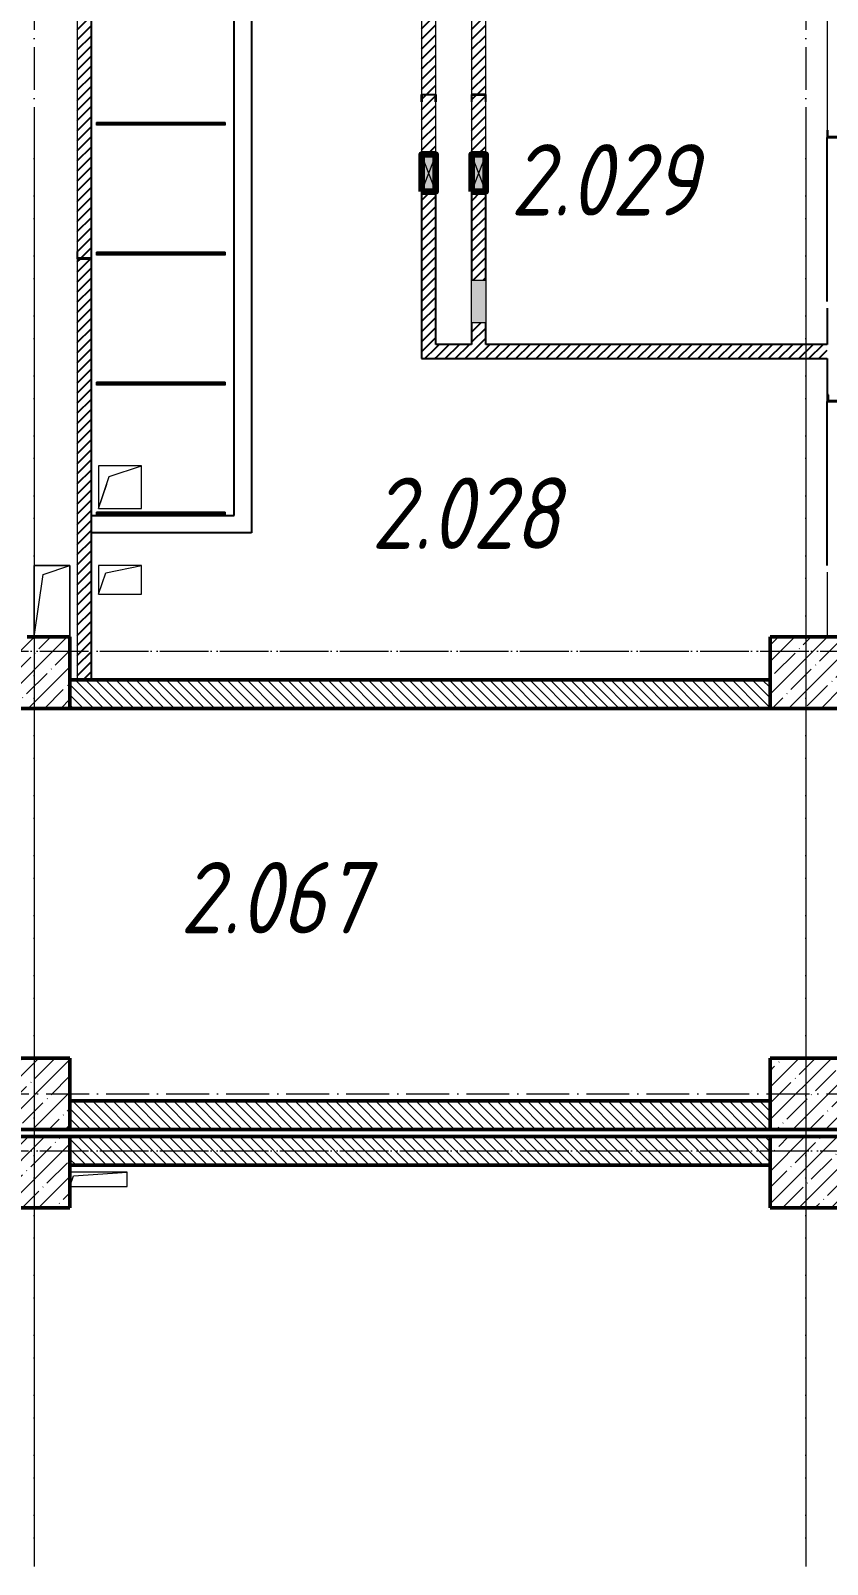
# Model space of a CAD drawing. Header units: millimetres. Extents: x -356862 to 418287, y 0 to 839748.
# Drawn here: x 62133 to 67708, y 498950 to 509694 of the extents above; entities that cross this region are included whole.
import ezdxf

# ---------------------------------------------------------------- set-up
doc = ezdxf.new("R2010")
doc.units = ezdxf.units.MM
doc.linetypes.add('50_200_ШТРИХ_1Т_ш5_п1_п1_', pattern=[700, 500, -100, 0, -100])
for name, color, linetype, lineweight in [('9.7) Заделка 956 шт', 6, 'Continuous', 158), ('A-DETL-GENF-OTLN', 7, 'Continuous', 9), ('A-FLOR-____-OTLN', 7, 'Continuous', 9), ('A-GENM-____-MCUT', 7, 'Continuous', 25), ('A-GENM-____-OTLN', 7, 'Continuous', 9), ('A-GENM-____-OTLN-1', 7, 'Continuous', 25), ('A-GLAZ-____-OTLN', 7, 'Continuous', 9), ('A-WALL-____-MCUT', 7, 'Continuous', 13), ('A-WALL-____-MCUT-2', 7, 'Continuous', 50), ('A-WALL-____-PATT-1', 7, 'Continuous', 9), ('A-WALL-FNSH-MCUT-1', 7, 'Continuous', 9), ('I-WALL-____-OTLN', 7, 'Continuous', 9), ('S-COLS-____-MCUT', 7, 'Continuous', 50), ('S-COLS-____-OTLN', 7, 'Continuous', 9), ('S-GRID-____-OTLN-1', 7, '50_200_ШТРИХ_1Т_ш5_п1_п1_', 9), ('Марки помещений', 7, 'Continuous', 9)]:
    doc.layers.add(name, color=color, linetype=linetype, lineweight=lineweight)
doc.styles.add('ISOCPEUR_I_2', font='isocpeui.ttf', dxfattribs={"width": 0.85, "height": 2.3})
pattern_1 = [(45, (-77750, -42681.04), (-114.04925, 114.04925), []), (45, (-77635.95, -42681.04), (-114.04925, 114.04925), [201.613, -40.323, 3.353, -36.97])]
pattern_2 = [(45, (-83150, -42681.04), (-114.04925, 114.04925), []), (45, (-83035.95, -42681.04), (-114.04925, 114.04925), [201.613, -40.323, 3.353, -36.97])]
pattern_3 = [(45, (-83150, -46181.04), (-114.04925, 114.04925), []), (45, (-83035.95, -46181.04), (-114.04925, 114.04925), [201.613, -40.323, 3.353, -36.97])]
pattern_4 = [(45, (-15591.663, 459015.94), (-35.35534, 35.35534), [])]
pattern_5 = [(45, (-77750, -46181.04), (-114.04925, 114.04925), []), (45, (-77635.95, -46181.04), (-114.04925, 114.04925), [201.613, -40.323, 3.353, -36.97])]
pattern_6 = [(45, (-77750, -43231.04), (-114.04925, 114.04925), []), (45, (-77635.95, -43231.04), (-114.04925, 114.04925), [201.613, -40.323, 3.353, -36.97])]
pattern_7 = [(45, (-83150, -43231.04), (-114.04925, 114.04925), []), (45, (-83035.95, -43231.04), (-114.04925, 114.04925), [201.613, -40.323, 3.353, -36.97])]
pattern_8 = [(135, (-15591.663, 459015.94), (-35.35534, -35.35534), [])]
pattern_9 = [(135, (-15591.663, 459015.94), (-35.35534, -35.35534), [])]

# ---------------------------------------------------------------- blocks, each defined once
blk = doc.blocks.new('BSC_Колонна _Прямоугольная - 500х500-V33-АР1_План отверстий 2 этажа в осях 1-64_Ю-ЯЯ')
at = {"layer": 'S-COLS-____-OTLN'}
h = blk.add_hatch(dxfattribs=at)
h.set_pattern_fill('FP_43', color=256, style=0, pattern_type=2)
h.set_pattern_definition(pattern_1)
h.paths.add_polyline_path([(-250, -250), (250, -250), (250, 250), (-250, 250)], flags=0)
at = {"layer": 'S-COLS-____-MCUT'}
for p, q in [((250, 250), (-250, 250)), ((-250, 250), (-250, -250)), ((250, -250), (250, 250)), ((-250, -250), (250, -250))]:
    blk.add_line(p, q, dxfattribs=at)
blk = doc.blocks.new('BSC_Колонна _Прямоугольная - 500х500-V34-АР1_План отверстий 2 этажа в осях 1-64_Ю-ЯЯ')
at = {"layer": 'S-COLS-____-OTLN'}
h = blk.add_hatch(dxfattribs=at)
h.set_pattern_fill('FP_44', color=256, style=0, pattern_type=2)
h.set_pattern_definition(pattern_2)
h.paths.add_polyline_path([(-250, -250), (250, -250), (250, 250), (-250, 250)], flags=0)
at = {"layer": 'S-COLS-____-MCUT'}
for p, q in [((250, 250), (-250, 250)), ((-250, 250), (-250, -250)), ((250, -250), (250, 250)), ((-250, -250), (250, -250))]:
    blk.add_line(p, q, dxfattribs=at)
blk = doc.blocks.new('BSC_Колонна _Прямоугольная - 500х500-V54-АР1_План отверстий 2 этажа в осях 1-64_Ю-ЯЯ')
at = {"layer": 'S-COLS-____-OTLN'}
h = blk.add_hatch(dxfattribs=at)
h.set_pattern_fill('FP_64', color=256, style=0, pattern_type=2)
h.set_pattern_definition(pattern_3)
h.paths.add_polyline_path([(-250, -250), (250, -250), (250, 250), (-250, 250)], flags=0)
at = {"layer": 'S-COLS-____-MCUT'}
for p, q in [((250, 250), (-250, 250)), ((-250, 250), (-250, -250)), ((250, -250), (250, 250)), ((-250, -250), (250, -250))]:
    blk.add_line(p, q, dxfattribs=at)
blk = doc.blocks.new('BSC_Колонна _Прямоугольная - 500х500-V114-АР1_План отверстий 2 этажа в осях 1-64_Ю-ЯЯ')
at = {"layer": 'S-COLS-____-OTLN'}
h = blk.add_hatch(dxfattribs=at)
h.set_pattern_fill('FP_127', color=256, style=0, pattern_type=2)
h.set_pattern_definition(pattern_5)
h.paths.add_polyline_path([(-250, -250), (250, -250), (250, 250), (-250, 250)], flags=0)
at = {"layer": 'S-COLS-____-MCUT'}
for p, q in [((-250, 250), (-250, -250)), ((250, 250), (-50, 250)), ((250, -250), (250, 250)), ((-250, -250), (250, -250))]:
    blk.add_line(p, q, dxfattribs=at)
blk = doc.blocks.new('BSC_Колонна _Прямоугольная - 500х500-V119-АР1_План отверстий 2 этажа в осях 1-64_Ю-ЯЯ')
at = {"layer": 'S-COLS-____-OTLN'}
h = blk.add_hatch(dxfattribs=at)
h.set_pattern_fill('FP_132', color=256, style=0, pattern_type=2)
h.set_pattern_definition(pattern_6)
h.paths.add_polyline_path([(-250, -250), (250, -250), (250, 250), (-250, 250)], flags=0)
at = {"layer": 'S-COLS-____-MCUT'}
for p, q in [((250, 250), (-250, 250)), ((-250, 250), (-250, -250)), ((250, -250), (250, 250)), ((-250, -250), (250, -250))]:
    blk.add_line(p, q, dxfattribs=at)
blk = doc.blocks.new('BSC_Колонна _Прямоугольная - 500х500-V121-АР1_План отверстий 2 этажа в осях 1-64_Ю-ЯЯ')
at = {"layer": 'S-COLS-____-OTLN'}
h = blk.add_hatch(dxfattribs=at)
h.set_pattern_fill('FP_134', color=256, style=0, pattern_type=2)
h.set_pattern_definition(pattern_7)
h.paths.add_polyline_path([(-250, -250), (250, -250), (250, 250), (-250, 250)], flags=0)
at = {"layer": 'S-COLS-____-MCUT'}
for p, q in [((250, 250), (-250, 250)), ((-250, 250), (-250, -250)), ((250, -250), (250, 250)), ((-250, -250), (250, -250))]:
    blk.add_line(p, q, dxfattribs=at)
blk = doc.blocks.new('154_Фахверк_СКБ_Швеллер - Тип_100_3960-28331862-АР1_План отверстий 2 этажа в осях 1-64_Ю-ЯЯ')
at = {"layer": 'A-GENM-____-MCUT'}
for p, q in [((175, 50), (125, 50)), ((125, 50), (125, -50)), ((128, 47), (175, 47)), ((128, -47), (128, 47)), ((175, 47), (175, 50)), ((125, -50), (175, -50)), ((175, -47), (128, -47)), ((175, -50), (175, -47))]:
    blk.add_line(p, q, dxfattribs=at)
blk = doc.blocks.new('154_Стойка_СКБ_Швеллер - СМ-2180_100-28278414-АР1_План отверстий 2 этажа в осях 1-64_Ю-ЯЯ')
at = {"layer": 'A-GENM-____-MCUT'}
for p, q in [((171, 50), (125, 50)), ((125, 50), (125, -50)), ((129.5, 42.4), (171, 42.4)), ((129.5, -42.4), (129.5, 42.4)), ((171, 42.4), (171, 50)), ((125, -50), (171, -50)), ((171, -42.4), (129.5, -42.4)), ((171, -50), (171, -42.4))]:
    blk.add_line(p, q, dxfattribs=at)
blk = doc.blocks.new('154_Фахверк_СКБ_Швеллер - Тип_100_3960-28336466-АР1_План отверстий 2 этажа в осях 1-64_Ю-ЯЯ')
at = {"layer": 'A-GENM-____-MCUT'}
for p, q in [((175, 50), (125, 50)), ((125, 50), (125, -50)), ((128, 47), (175, 47)), ((128, -47), (128, 47)), ((175, 47), (175, 50)), ((125, -50), (175, -50)), ((175, -47), (128, -47)), ((175, -50), (175, -47))]:
    blk.add_line(p, q, dxfattribs=at)
blk = doc.blocks.new('154_Фахверк_СКБ_Швеллер - Тип_100_3960-28336563-АР1_План отверстий 2 этажа в осях 1-64_Ю-ЯЯ')
at = {"layer": 'A-GENM-____-MCUT'}
for p, q in [((125, 50), (175, 50)), ((125, -50), (125, 50)), ((128, 47), (128, -47)), ((175, 47), (128, 47)), ((175, 50), (175, 47)), ((175, -50), (125, -50)), ((128, -47), (175, -47)), ((175, -47), (175, -50))]:
    blk.add_line(p, q, dxfattribs=at)
blk = doc.blocks.new('131_Панель боковая - 900х1500-29281255-АР1_План отверстий 2 этажа в осях 1-64_Ю-ЯЯ')
at = {"layer": 'A-GENM-____-MCUT'}
for p, q in [((450, 5), (-450, 5)), ((-450, 5), (-450, -5)), ((450, -5), (450, 5)), ((-450, -5), (450, -5))]:
    blk.add_line(p, q, dxfattribs=at)
at = {"layer": 'A-GENM-____-OTLN'}
for p, q in [((-450, 10), (450, 10)), ((-450, 5), (-450, 10)), ((450, 10), (450, 5)), ((-450, -10), (-450, -5)), ((-450, -10), (450, -10)), ((450, -5), (450, -10))]:
    blk.add_line(p, q, dxfattribs=at)
blk = doc.blocks.new('AR_Отверстие Ниша - Лючок-32404312-АР1_План отверстий 2 этажа в осях 1-64_Ю-ЯЯ')
at = {"layer": 'A-GLAZ-____-OTLN'}
blk.add_hatch(color=256, dxfattribs=at).paths.add_polyline_path([(150, 50), (-150, 50), (-150, -50), (150, -50)], flags=0)
for p, q in [((-150, 50), (150, 50)), ((-150, -50), (-150, 50)), ((150, 50), (150, -50)), ((150, -50), (-150, -50))]:
    blk.add_line(p, q, dxfattribs=at)
blk = doc.blocks.new('AR_Отверстие прямоугольное _в плите_ - AR_Отверстие прямоугольное _в плите_-30459229-АР1_План отверстий 2 этажа в осях 1-64_Ю-ЯЯ')
at = {"layer": 'A-GENM-____-OTLN'}
for p, q in [((125, 250), (-125, 250)), ((-125, 250), (-125, -250)), ((-63, 188), (125, 250)), ((125, -250), (125, 250)), ((-125, -250), (-63, 188))]:
    blk.add_line(p, q, dxfattribs=at)
blk = doc.blocks.new('AR_Отверстие прямоугольное _в плите_ - AR_Отверстие прямоугольное _в плите_-30459341-АР1_План отверстий 2 этажа в осях 1-64_Ю-ЯЯ')
at = {"layer": 'A-GENM-____-OTLN'}
for p, q in [((150, 150), (-150, 150)), ((-150, 150), (-150, -150)), ((-75, 75), (150, 150)), ((150, -150), (150, 150)), ((-150, -150), (-75, 75)), ((-150, -150), (150, -150))]:
    blk.add_line(p, q, dxfattribs=at)
blk = doc.blocks.new('AR_Отверстие прямоугольное _в плите_ - AR_Отверстие прямоугольное _в плите_-30459372-АР1_План отверстий 2 этажа в осях 1-64_Ю-ЯЯ')
at = {"layer": 'A-GENM-____-OTLN'}
for p, q in [((150, 100), (-150, 100)), ((-150, 100), (-150, -100)), ((-150, -100), (-100, 50)), ((-100, 50), (150, 100)), ((150, -100), (150, 100)), ((-150, -100), (150, -100))]:
    blk.add_line(p, q, dxfattribs=at)
blk = doc.blocks.new('AR_Отверстие прямоугольное _в плите_ - AR_Отверстие прямоугольное _в плите_-30511579-АР1_План отверстий 2 этажа в осях 1-64_Ю-ЯЯ')
at = {"layer": 'A-GENM-____-OTLN'}
for p, q in [((200, 50), (-200, 50)), ((-200, -50), (-175, 25)), ((-175, 25), (200, 50)), ((200, -50), (200, 50)), ((-200, -50), (200, -50))]:
    blk.add_line(p, q, dxfattribs=at)
blk = doc.blocks.new('AR_Отверстие прямоугольное _в стене__БезПР - AR_Отверстие прямоугольное _в стене__БезПР-36789349-АР1_План отверстий 2 этажа в осях 1-64_Ю-ЯЯ')
at = {"layer": 'A-GLAZ-____-OTLN'}
blk.add_hatch(color=256, dxfattribs=at).paths.add_polyline_path([(130, 50), (-130, 50), (-130, -50), (130, -50)], flags=0)
at = {"layer": 'A-DETL-GENF-OTLN'}
for p, q in [((-130, -50), (-130, 50)), ((-130, 50), (130, 50)), ((130, 50), (-130, -50)), ((-130, 50), (130, -50)), ((130, 50), (-130, 50)), ((-130, 50), (-130, -50)), ((130, 50), (130, -50)), ((130, -50), (130, 50)), ((130, -50), (-130, -50)), ((-130, -50), (130, -50))]:
    blk.add_line(p, q, dxfattribs=at)
at = {"layer": 'A-GLAZ-____-OTLN'}
blk.add_line((130, 50), (-130, 50), dxfattribs=at)
blk = doc.blocks.new('BSC_Колонна _Прямоугольная - 500х500-V16-АР1_План отверстий 2 этажа в осях 1-64_А-ГГ')
at = {"layer": 'S-COLS-____-OTLN'}
h = blk.add_hatch(dxfattribs=at)
h.set_pattern_fill('FP_45', color=256, style=0, pattern_type=2)
h.set_pattern_definition(pattern_1)
h.paths.add_polyline_path([(-250, -250), (250, -250), (250, 250), (-250, 250)], flags=0)
at = {"layer": 'S-COLS-____-MCUT'}
for p, q in [((250, 250), (-250, 250)), ((-250, 250), (-250, -250)), ((250, -250), (250, 250)), ((-250, -250), (250, -250))]:
    blk.add_line(p, q, dxfattribs=at)
blk = doc.blocks.new('BSC_Колонна _Прямоугольная - 500х500-V17-АР1_План отверстий 2 этажа в осях 1-64_А-ГГ')
at = {"layer": 'S-COLS-____-OTLN'}
h = blk.add_hatch(dxfattribs=at)
h.set_pattern_fill('FP_46', color=256, style=0, pattern_type=2)
h.set_pattern_definition(pattern_2)
h.paths.add_polyline_path([(-250, -250), (250, -250), (250, 250), (-250, 250)], flags=0)
at = {"layer": 'S-COLS-____-MCUT'}
for p, q in [((250, 250), (-250, 250)), ((-250, 250), (-250, -250)), ((250, -250), (250, 250)), ((-250, -250), (250, -250))]:
    blk.add_line(p, q, dxfattribs=at)
blk = doc.blocks.new('BSC_Колонна _Прямоугольная - 500х500-V81-АР1_План отверстий 2 этажа в осях 1-64_А-ГГ')
at = {"layer": 'S-COLS-____-OTLN'}
h = blk.add_hatch(dxfattribs=at)
h.set_pattern_fill('FP_110', color=256, style=0, pattern_type=2)
h.set_pattern_definition(pattern_3)
h.paths.add_polyline_path([(-250, -250), (250, -250), (250, 250), (-250, 250)], flags=0)
at = {"layer": 'S-COLS-____-MCUT'}
for p, q in [((250, 250), (-250, 250)), ((-250, 250), (-250, -250)), ((250, -250), (250, 250)), ((-250, -250), (250, -250))]:
    blk.add_line(p, q, dxfattribs=at)
blk = doc.blocks.new('BSC_Колонна _Прямоугольная - 500х500-25978818-АР1_План отверстий 2 этажа в осях 1-64_А-ГГ')
at = {"layer": 'S-COLS-____-OTLN'}
h = blk.add_hatch(dxfattribs=at)
h.set_pattern_fill('FP_148', color=256, style=0, pattern_type=2)
h.set_pattern_definition(pattern_5)
h.paths.add_polyline_path([(-250, -250), (250, -250), (250, 250), (-250, 250)], flags=0)
at = {"layer": 'S-COLS-____-MCUT'}
for p, q in [((-250, 250), (-250, -250)), ((250, 250), (-50, 250)), ((250, -250), (250, 250)), ((-250, -250), (250, -250))]:
    blk.add_line(p, q, dxfattribs=at)
blk = doc.blocks.new('BSC_Колонна _Прямоугольная - 500х500-V123-АР1_План отверстий 2 этажа в осях 1-64_А-ГГ')
at = {"layer": 'S-COLS-____-OTLN'}
h = blk.add_hatch(dxfattribs=at)
h.set_pattern_fill('FP_153', color=256, style=0, pattern_type=2)
h.set_pattern_definition(pattern_6)
h.paths.add_polyline_path([(-250, -250), (250, -250), (250, 250), (-250, 250)], flags=0)
at = {"layer": 'S-COLS-____-MCUT'}
for p, q in [((250, 250), (-250, 250)), ((-250, 250), (-250, -250)), ((250, -250), (250, 250)), ((-250, -250), (250, -250))]:
    blk.add_line(p, q, dxfattribs=at)
blk = doc.blocks.new('BSC_Колонна _Прямоугольная - 500х500-V125-АР1_План отверстий 2 этажа в осях 1-64_А-ГГ')
at = {"layer": 'S-COLS-____-OTLN'}
h = blk.add_hatch(dxfattribs=at)
h.set_pattern_fill('FP_155', color=256, style=0, pattern_type=2)
h.set_pattern_definition(pattern_7)
h.paths.add_polyline_path([(-250, -250), (250, -250), (250, 250), (-250, 250)], flags=0)
at = {"layer": 'S-COLS-____-MCUT'}
for p, q in [((250, 250), (-250, 250)), ((-250, 250), (-250, -250)), ((250, -250), (250, 250)), ((-250, -250), (250, -250))]:
    blk.add_line(p, q, dxfattribs=at)
blk = doc.blocks.new('131_Панель боковая - 900х1500-29281255-АР1_План отверстий 2 этажа в осях 1-64_А-ГГ')
at = {"layer": 'A-GENM-____-MCUT'}
for p, q in [((450, 5), (-450, 5)), ((-450, 5), (-450, -5)), ((450, -5), (450, 5)), ((-450, -5), (450, -5))]:
    blk.add_line(p, q, dxfattribs=at)
at = {"layer": 'A-GENM-____-OTLN'}
for p, q in [((-450, 10), (450, 10)), ((-450, 5), (-450, 10)), ((450, 10), (450, 5)), ((-450, -10), (-450, -5)), ((-450, -10), (450, -10)), ((450, -5), (450, -10))]:
    blk.add_line(p, q, dxfattribs=at)
blk = doc.blocks.new('AR_Отверстие прямоугольное _в плите_ - AR_Отверстие прямоугольное _в плите_-V151-АР1_План отверстий 2 этажа в осях 1-64_А-ГГ')
at = {"layer": 'A-GENM-____-OTLN'}
for p, q in [((125, 250), (-125, 250)), ((-125, 250), (-125, -250)), ((-63, 188), (125, 250)), ((125, -250), (125, 250)), ((-125, -250), (-63, 188))]:
    blk.add_line(p, q, dxfattribs=at)
blk = doc.blocks.new('AR_Отверстие прямоугольное _в плите_ - AR_Отверстие прямоугольное _в плите_-30459341-АР1_План отверстий 2 этажа в осях 1-64_А-ГГ')
at = {"layer": 'A-GENM-____-OTLN'}
for p, q in [((-150, 20), (-150, -150)), ((-150, -150), (-93, 20)), ((150, -150), (150, 20)), ((-150, -150), (150, -150))]:
    blk.add_line(p, q, dxfattribs=at)
blk = doc.blocks.new('AR_Отверстие прямоугольное _в плите_ - AR_Отверстие прямоугольное _в плите_-30459372-АР1_План отверстий 2 этажа в осях 1-64_А-ГГ')
at = {"layer": 'A-GENM-____-OTLN'}
for p, q in [((150, 100), (-150, 100)), ((-150, 100), (-150, -100)), ((-150, -100), (-100, 50)), ((-100, 50), (150, 100)), ((150, -100), (150, 100)), ((-150, -100), (150, -100))]:
    blk.add_line(p, q, dxfattribs=at)
blk = doc.blocks.new('AR_Отверстие прямоугольное _в плите_ - AR_Отверстие прямоугольное _в плите_-30511579-АР1_План отверстий 2 этажа в осях 1-64_А-ГГ')
at = {"layer": 'A-GENM-____-OTLN'}
for p, q in [((200, 50), (-200, 50)), ((-200, -50), (-175, 25)), ((-175, 25), (200, 50)), ((200, -50), (200, 50)), ((-200, -50), (200, -50))]:
    blk.add_line(p, q, dxfattribs=at)
blk = doc.blocks.new('2этаж')
at = {"layer": 'S-GRID-____-OTLN-1', "color": 251, "ltscale": 0.6, "true_color": 0x636466}
for p, q in [((62158.3, 549908.8), (62158.3, 498997)), ((67558.3, 549908.8), (67558.3, 498997)), ((62158.3, 508896.9), (62158.3, 467585.8)), ((67558.3, 508896.9), (67558.3, 470838.7)), ((51735.1, 505347), (74727.1, 505347)), ((53374.4, 505347), (74727.1, 505347)), ((58880.7, 502247), (88334.7, 502247)), ((58880.7, 502247), (88334.7, 502247)), ((51735.1, 501847), (88482.7, 501847)), ((53374.4, 501847), (88482.7, 501847))]:
    blk.add_line(p, q, dxfattribs=at)

msp = doc.modelspace()

# ---------------------------------------------------------------- hatches: boundary and pattern name
h = msp.add_hatch()
h.set_pattern_fill('FP_5', color=256, style=0, pattern_type=2)
h.set_pattern_definition(pattern_4)
h.paths.add_polyline_path([(62458.3366, 505146.983), (62558.3366, 505146.983), (62558.3366, 508096.983), (62458.3366, 508096.983), (62458.3366, 506554.0587)], flags=0)
h.paths.add_polyline_path([(62461.3366, 508099.983), (62555.3366, 508099.983), (62555.3366, 508146.983), (62558.3366, 508146.983), (62558.3366, 510996.983), (62458.3366, 510996.983), (62458.3366, 508146.983), (62461.3366, 508146.983)], flags=0)
h = msp.add_hatch()
h.set_pattern_fill('FP_5', color=256, style=0, pattern_type=2)
h.set_pattern_definition(pattern_4)
h.paths.add_polyline_path([(64968.3366, 507396.983), (64968.3366, 508566.983), (64868.3366, 508566.983), (64868.3366, 507396.983)], flags=0)
h.paths.add_polyline_path([(64868.3366, 508826.983), (64968.3366, 508826.983), (64968.3366, 509196.983), (64965.3366, 509196.983), (64965.3366, 509243.983), (64871.3366, 509243.983), (64871.3366, 509196.983), (64868.3366, 509196.983)], flags=0)
h.paths.add_polyline_path([(64918.3366, 509246.983), (64968.3366, 509246.983), (64968.3366, 510996.983), (64868.3366, 510996.983), (64868.3366, 509246.983), (64871.5281, 509246.983)], flags=0)
h = msp.add_hatch()
h.set_pattern_fill('FP_5', color=256, style=0, pattern_type=2)
h.set_pattern_definition(pattern_4)
h.paths.add_polyline_path([(65218.3366, 507496.983), (65318.3366, 507496.983), (65318.3366, 507646.983), (65218.3366, 507646.983)], flags=0)
h.paths.add_polyline_path([(65218.3366, 507946.983), (65318.3366, 507946.983), (65318.3366, 508566.983), (65218.3366, 508566.983)], flags=0)
h.paths.add_polyline_path([(65318.3366, 508826.983), (65318.3366, 509196.983), (65315.3366, 509196.983), (65315.3366, 509243.983), (65221.3366, 509243.983), (65221.3366, 509196.983), (65218.3366, 509196.983), (65218.3366, 508826.983), (65315.3366, 508826.983)], flags=0)
h.paths.add_polyline_path([(65318.3366, 509246.983), (65318.3366, 510996.983), (65218.3366, 510996.983), (65218.3366, 509246.983), (65315.3366, 509246.983)], flags=0)
h = msp.add_hatch()
h.set_pattern_fill('FP_5', color=256, style=0, pattern_type=2)
h.set_pattern_definition(pattern_4)
h.paths.add_polyline_path([(67708.3366, 507396.983), (67708.3366, 507496.983), (64968.3366, 507496.983), (64968.3366, 507396.983), (67465.6869, 507396.983)], flags=0)
at = {"layer": 'A-WALL-____-PATT-1'}
h = msp.add_hatch(dxfattribs=at)
h.set_pattern_fill('FP_5', color=256, style=0, pattern_type=2)
h.set_pattern_definition([(45, (-15591.663, 459015.94), (-35.35534, 35.35534), [])])
h.paths.add_polyline_path([(62458.3366, 505146.983), (62558.3366, 505146.983), (62558.3366, 506517.1216), (62458.3366, 506517.1216), (62458.3366, 506191.5253)], flags=0)
h = msp.add_hatch(dxfattribs=at)
h.set_pattern_fill('FP_6', color=256, style=0, pattern_type=2)
h.set_pattern_definition(pattern_8)
h.paths.add_polyline_path([(67308.3366, 504946.983), (67308.3366, 505146.983), (62408.3366, 505146.983), (62408.3366, 504946.983), (65698.1862, 504946.983)], flags=0)
h = msp.add_hatch(dxfattribs=at)
h.set_pattern_fill('FP_6', color=256, style=0, pattern_type=2)
h.set_pattern_definition(pattern_9)
h.paths.add_polyline_path([(67308.3366, 504946.983), (67308.3366, 505146.983), (62408.3366, 505146.983), (62408.3366, 504946.983), (65698.0043, 504946.983)], flags=0)
h = msp.add_hatch(dxfattribs=at)
h.set_pattern_fill('FP_6', color=256, style=0, pattern_type=2)
h.set_pattern_definition(pattern_8)
h.paths.add_polyline_path([(67308.3366, 501996.983), (67308.3366, 502196.983), (62408.3366, 502196.983), (62408.3366, 501996.983), (65698.1862, 501996.983)], flags=0)
h = msp.add_hatch(dxfattribs=at)
h.set_pattern_fill('FP_6', color=256, style=0, pattern_type=2)
h.set_pattern_definition(pattern_9)
h.paths.add_polyline_path([(67308.3366, 501996.983), (67308.3366, 502196.983), (62408.3366, 502196.983), (62408.3366, 501996.983), (65698.0043, 501996.983)], flags=0)
h = msp.add_hatch(dxfattribs=at)
h.set_pattern_fill('FP_6', color=256, style=0, pattern_type=2)
h.set_pattern_definition(pattern_8)
h.paths.add_polyline_path([(67308.3366, 501746.983), (67308.3366, 501946.983), (62408.3366, 501946.983), (62408.3366, 501746.983), (65698.1862, 501746.983)], flags=0)
h = msp.add_hatch(dxfattribs=at)
h.set_pattern_fill('FP_6', color=256, style=0, pattern_type=2)
h.set_pattern_definition(pattern_9)
h.paths.add_polyline_path([(67308.3366, 501746.983), (67308.3366, 501946.983), (62408.3366, 501946.983), (62408.3366, 501746.983), (65698.0043, 501746.983)], flags=0)

# ---------------------------------------------------------------- linework, layer by layer
for p, q in [((62558.3366, 508146.983), (62558.3366, 510996.983)), ((63558.3366, 506296.983), (63558.3366, 510996.983)), ((63678.3366, 510996.983), (63678.3366, 506176.983)), ((67708.3366, 507796.983), (67708.3366, 508946.983)), ((64868.3366, 508566.983), (64868.3366, 507396.983)), ((64968.3366, 507496.983), (64968.3366, 508566.983)), ((65218.3366, 508566.983), (65218.3366, 507946.983)), ((65318.3366, 507946.983), (65318.3366, 508566.983)), ((62558.3366, 505146.983), (62558.3366, 508096.983)), ((67708.3366, 507750.983), (67708.3366, 507496.983)), ((65218.3366, 507646.983), (65218.3366, 507496.983)), ((65318.3366, 507496.983), (65318.3366, 507646.983)), ((65218.3366, 507496.983), (64968.3366, 507496.983)), ((67708.3366, 507496.983), (65318.3366, 507496.983)), ((64868.3366, 507396.983), (67708.3366, 507396.983)), ((67708.3366, 507396.983), (67708.3366, 507142.983)), ((67708.3366, 505946.983), (67708.3366, 507096.983)), ((63558.3366, 506296.983), (63558.3366, 506517.1216)), ((63678.3366, 506517.1216), (63678.3366, 506176.983)), ((62558.3366, 506296.983), (63558.3366, 506296.983)), ((62558.3366, 506296.983), (63558.3366, 506296.983)), ((63678.3366, 506176.983), (62558.3366, 506176.983)), ((63678.3366, 506176.983), (62558.3366, 506176.983))]:
    msp.add_line(p, q)
at = {"layer": '9.7) Заделка 956 шт'}
for points in [[(64868.3366, 508566.983), (64968.3366, 508566.983), (64968.3366, 508826.983), (64868.3366, 508826.983)], [(65218.3366, 508566.983), (65318.3366, 508566.983), (65318.3366, 508826.983), (65218.3366, 508826.983)]]:
    msp.add_lwpolyline(points, close=True, dxfattribs=at)
at = {"layer": 'A-FLOR-____-OTLN'}
for p, q in [((62158.3366, 505946.983), (62408.3366, 505946.983)), ((62158.3366, 505446.983), (62158.3366, 505946.983)), ((62158.3366, 505946.983), (62408.3366, 505946.983)), ((62158.3366, 505446.983), (62158.3366, 505946.983)), ((62408.3366, 505946.983), (62408.3366, 505446.983)), ((62408.3366, 505946.983), (62408.3366, 505446.983))]:
    msp.add_line(p, q, dxfattribs=at)
at = {"layer": 'A-WALL-____-MCUT'}
for p, q in [((67308.3366, 505146.983), (62408.3366, 505146.983)), ((62408.3366, 504946.983), (67308.3366, 504946.983)), ((67308.3366, 502196.983), (62408.3366, 502196.983)), ((62408.3366, 501996.983), (67308.3366, 501996.983)), ((67308.3366, 501946.983), (62408.3366, 501946.983)), ((62408.3366, 501746.983), (67308.3366, 501746.983))]:
    msp.add_line(p, q, dxfattribs=at)
at = {"layer": 'A-WALL-____-MCUT-2'}
for p, q in [((67308.3366, 505146.983), (62408.3366, 505146.983)), ((62408.3366, 504946.983), (67308.3366, 504946.983)), ((67308.3366, 502196.983), (62408.3366, 502196.983)), ((62408.3366, 501996.983), (67308.3366, 501996.983)), ((67308.3366, 501946.983), (62408.3366, 501946.983)), ((62408.3366, 501746.983), (67308.3366, 501746.983))]:
    msp.add_line(p, q, dxfattribs=at)
at = {"layer": 'A-WALL-FNSH-MCUT-1'}
for p, q in [((62458.3366, 510996.983), (62458.3366, 508146.983)), ((64868.3366, 510996.983), (64868.3366, 509246.983)), ((64968.3366, 509246.983), (64968.3366, 510996.983)), ((65218.3366, 510996.983), (65218.3366, 509246.983)), ((65318.3366, 509246.983), (65318.3366, 510996.983)), ((67708.3366, 510696.983), (67708.3366, 508996.983)), ((64868.3366, 509196.983), (64868.3366, 508826.983)), ((64968.3366, 508826.983), (64968.3366, 509196.983)), ((65218.3366, 509196.983), (65218.3366, 508826.983)), ((65318.3366, 508826.983), (65318.3366, 509196.983)), ((62458.3366, 508096.983), (62458.3366, 505146.983)), ((62458.3366, 506517.1216), (62458.3366, 505146.983)), ((62558.3366, 505146.983), (62558.3366, 506517.1216)), ((67708.3366, 505900.983), (67708.3366, 505446.983)), ((67708.3366, 505900.983), (67708.3366, 505446.983))]:
    msp.add_line(p, q, dxfattribs=at)
at = {"layer": 'I-WALL-____-OTLN'}
msp.add_line((67708.3366, 505946.983), (67708.3366, 506517.1216), dxfattribs=at)
at = {"layer": 'S-GRID-____-OTLN-1', "color": 251, "ltscale": 0.6, "true_color": 0x636466}
for p, q in [((62158.3366, 549908.7924), (62158.3366, 498996.983)), ((62158.3366, 549908.7924), (62158.3366, 498996.983)), ((67558.3366, 549908.7924), (67558.3366, 498996.983)), ((67558.3366, 549908.7924), (67558.3366, 498996.983)), ((62158.3366, 508896.9006), (62158.3366, 467585.8406)), ((62158.3366, 508896.9006), (62158.3366, 467585.8406)), ((67558.3366, 508896.9006), (67558.3366, 470838.6753)), ((67558.3366, 508896.9006), (67558.3366, 470838.6753)), ((51735.1071, 505346.983), (74727.1239, 505346.983)), ((51735.1071, 505346.983), (74727.1239, 505346.983)), ((53374.3699, 505346.983), (74727.1239, 505346.983)), ((53374.3699, 505346.983), (74727.1239, 505346.983)), ((58880.6511, 502246.983), (88334.747, 502246.983)), ((58880.6511, 502246.983), (88334.747, 502246.983)), ((58880.6511, 502246.983), (88334.747, 502246.983)), ((58880.6511, 502246.983), (88334.747, 502246.983)), ((51735.1071, 501846.983), (88482.7432, 501846.983)), ((51735.1071, 501846.983), (88482.7432, 501846.983)), ((53374.3699, 501846.983), (88482.7432, 501846.983)), ((53374.3699, 501846.983), (88482.7432, 501846.983))]:
    msp.add_line(p, q, dxfattribs=at)

# ---------------------------------------------------------------- block references
at = {"color": 18, "true_color": 0x000000}
msp.add_blockref('2этаж', (0, 0), dxfattribs=at)
for name, p, rotation in [('AR_Отверстие прямоугольное _в стене__БезПР - AR_Отверстие прямоугольное _в стене__БезПР-36789349-АР1_План отверстий 2 этажа в осях 1-64_Ю-ЯЯ', (64918.3366, 508696.983), 269.9999999999998), ('AR_Отверстие прямоугольное _в стене__БезПР - AR_Отверстие прямоугольное _в стене__БезПР-36789349-АР1_План отверстий 2 этажа в осях 1-64_Ю-ЯЯ', (65268.3366, 508696.983), 269.9999999999998), ('154_Фахверк_СКБ_Швеллер - Тип_100_3960-28331862-АР1_План отверстий 2 этажа в осях 1-64_Ю-ЯЯ', (62508.3366, 507971.983), 89.99999999999991), ('131_Панель боковая - 900х1500-29281255-АР1_План отверстий 2 этажа в осях 1-64_Ю-ЯЯ', (63043.3366, 508131.983), 180), ('AR_Отверстие Ниша - Лючок-32404312-АР1_План отверстий 2 этажа в осях 1-64_Ю-ЯЯ', (65268.3366, 507796.983), 269.9999999999998), ('131_Панель боковая - 900х1500-29281255-АР1_План отверстий 2 этажа в осях 1-64_Ю-ЯЯ', (63043.3366, 507221.983), 180), ('154_Стойка_СКБ_Швеллер - СМ-2180_100-28278414-АР1_План отверстий 2 этажа в осях 1-64_Ю-ЯЯ', (67758.3366, 506971.983), 90), ('131_Панель боковая - 900х1500-29281255-АР1_План отверстий 2 этажа в осях 1-64_Ю-ЯЯ', (63043.3366, 506311.983), 180), ('131_Панель боковая - 900х1500-29281255-АР1_План отверстий 2 этажа в осях 1-64_А-ГГ', (63043.3366, 506311.983), 180)]:
    msp.add_blockref(name, p, dxfattribs=dict(rotation=rotation))
at = {"layer": 'A-GENM-____-OTLN', "rotation": 180}
msp.add_blockref('131_Панель боковая - 900х1500-29281255-АР1_План отверстий 2 этажа в осях 1-64_Ю-ЯЯ', (63043.3366, 509041.983), dxfattribs=at)
at = {"layer": 'A-GENM-____-OTLN'}
for name, p in [('AR_Отверстие прямоугольное _в плите_ - AR_Отверстие прямоугольное _в плите_-30459341-АР1_План отверстий 2 этажа в осях 1-64_Ю-ЯЯ', (62758.3366, 506496.983)), ('AR_Отверстие прямоугольное _в плите_ - AR_Отверстие прямоугольное _в плите_-30459341-АР1_План отверстий 2 этажа в осях 1-64_А-ГГ', (62758.3366, 506496.983)), ('AR_Отверстие прямоугольное _в плите_ - AR_Отверстие прямоугольное _в плите_-30459229-АР1_План отверстий 2 этажа в осях 1-64_Ю-ЯЯ', (62283.3366, 505696.983)), ('AR_Отверстие прямоугольное _в плите_ - AR_Отверстие прямоугольное _в плите_-V151-АР1_План отверстий 2 этажа в осях 1-64_А-ГГ', (62283.3366, 505696.983)), ('AR_Отверстие прямоугольное _в плите_ - AR_Отверстие прямоугольное _в плите_-30459372-АР1_План отверстий 2 этажа в осях 1-64_Ю-ЯЯ', (62758.3366, 505846.983)), ('AR_Отверстие прямоугольное _в плите_ - AR_Отверстие прямоугольное _в плите_-30459372-АР1_План отверстий 2 этажа в осях 1-64_А-ГГ', (62758.3366, 505846.983)), ('AR_Отверстие прямоугольное _в плите_ - AR_Отверстие прямоугольное _в плите_-30511579-АР1_План отверстий 2 этажа в осях 1-64_Ю-ЯЯ', (62608.3366, 501646.983)), ('AR_Отверстие прямоугольное _в плите_ - AR_Отверстие прямоугольное _в плите_-30511579-АР1_План отверстий 2 этажа в осях 1-64_А-ГГ', (62608.3366, 501646.983))]:
    msp.add_blockref(name, p, dxfattribs=at)
at = {"layer": 'A-GENM-____-OTLN-1'}
for name, p, rotation in [('154_Фахверк_СКБ_Швеллер - Тип_100_3960-28336563-АР1_План отверстий 2 этажа в осях 1-64_Ю-ЯЯ', (64918.3366, 509371.983), 269.9999999999998), ('154_Фахверк_СКБ_Швеллер - Тип_100_3960-28336466-АР1_План отверстий 2 этажа в осях 1-64_Ю-ЯЯ', (65268.3366, 509371.983), 269.9999999999998), ('154_Фахверк_СКБ_Швеллер - Тип_100_3960-28331862-АР1_План отверстий 2 этажа в осях 1-64_Ю-ЯЯ', (67758.3366, 508821.983), 90)]:
    msp.add_blockref(name, p, dxfattribs=dict(at, rotation=rotation))
at = {"layer": 'S-COLS-____-OTLN'}
for name, p in [('BSC_Колонна _Прямоугольная - 500х500-V114-АР1_План отверстий 2 этажа в осях 1-64_Ю-ЯЯ', (62158.3366, 505196.983)), ('BSC_Колонна _Прямоугольная - 500х500-25978818-АР1_План отверстий 2 этажа в осях 1-64_А-ГГ', (62158.3366, 505196.983)), ('BSC_Колонна _Прямоугольная - 500х500-V54-АР1_План отверстий 2 этажа в осях 1-64_Ю-ЯЯ', (67558.3366, 505196.983)), ('BSC_Колонна _Прямоугольная - 500х500-V81-АР1_План отверстий 2 этажа в осях 1-64_А-ГГ', (67558.3366, 505196.983)), ('BSC_Колонна _Прямоугольная - 500х500-V119-АР1_План отверстий 2 этажа в осях 1-64_Ю-ЯЯ', (62158.3366, 502246.983)), ('BSC_Колонна _Прямоугольная - 500х500-V123-АР1_План отверстий 2 этажа в осях 1-64_А-ГГ', (62158.3366, 502246.983)), ('BSC_Колонна _Прямоугольная - 500х500-V121-АР1_План отверстий 2 этажа в осях 1-64_Ю-ЯЯ', (67558.3366, 502246.983)), ('BSC_Колонна _Прямоугольная - 500х500-V125-АР1_План отверстий 2 этажа в осях 1-64_А-ГГ', (67558.3366, 502246.983)), ('BSC_Колонна _Прямоугольная - 500х500-V33-АР1_План отверстий 2 этажа в осях 1-64_Ю-ЯЯ', (62158.3366, 501696.983)), ('BSC_Колонна _Прямоугольная - 500х500-V16-АР1_План отверстий 2 этажа в осях 1-64_А-ГГ', (62158.3366, 501696.983)), ('BSC_Колонна _Прямоугольная - 500х500-V34-АР1_План отверстий 2 этажа в осях 1-64_Ю-ЯЯ', (67558.3366, 501696.983)), ('BSC_Колонна _Прямоугольная - 500х500-V17-АР1_План отверстий 2 этажа в осях 1-64_А-ГГ', (67558.3366, 501696.983))]:
    msp.add_blockref(name, p, dxfattribs=at)

# ---------------------------------------------------------------- texts
at = {"insert": (65490.8967, 508899.6474), "char_height": 500, "width": 785.65375, "attachment_point": 1, "style": 'ISOCPEUR_I_2'}
msp.add_mtext('2.029', dxfattribs=at)
at = {"layer": 'Марки помещений', "char_height": 500, "width": 785.65375, "attachment_point": 1, "style": 'ISOCPEUR_I_2'}
for s, insert in [('2.028', (64517.4203, 506564.2091)), ('2.067', (63179.1336, 503870.6648))]:
    msp.add_mtext(s, dxfattribs=dict(at, insert=insert))

doc.saveas('drawing.dxf')
